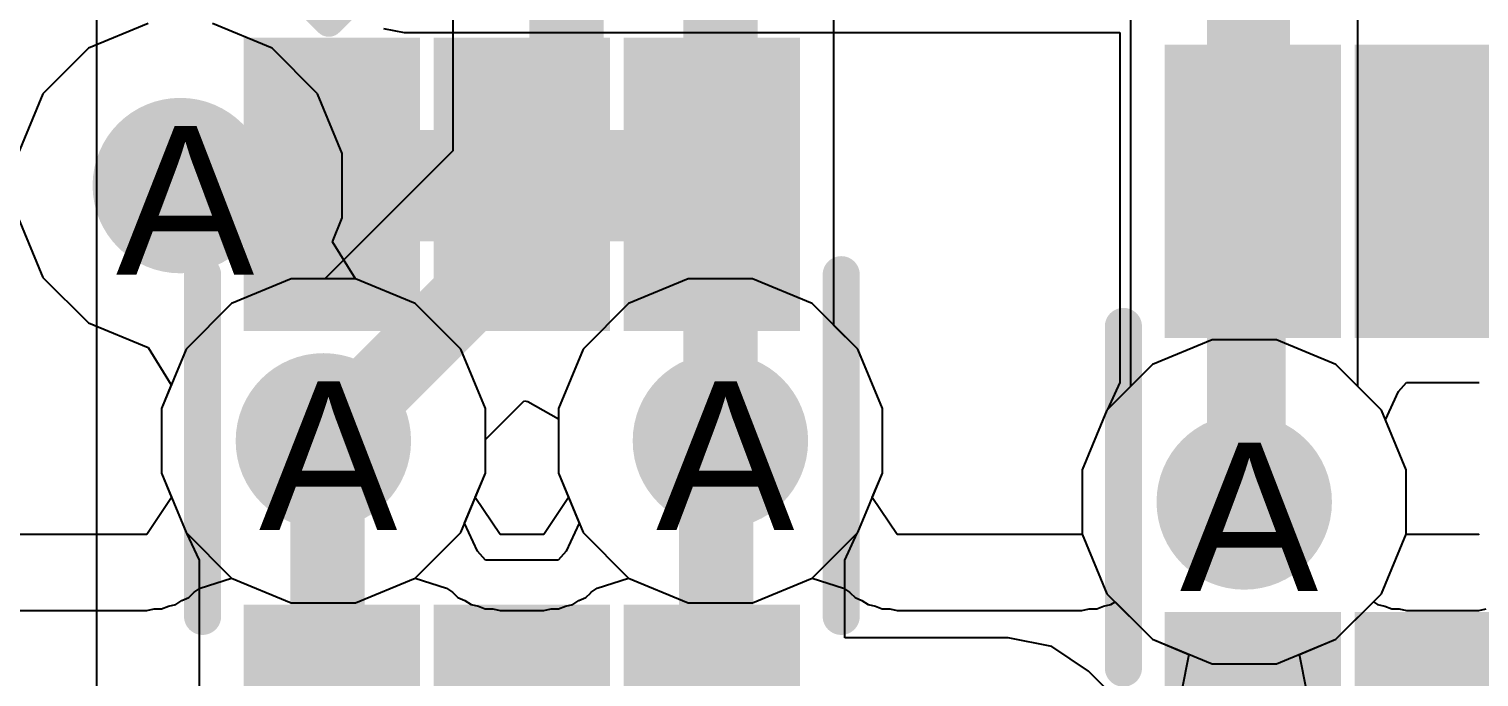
# Model space of a CAD drawing. Header units: inches. Extents: x 0 to 5271, y 0 to 5417.
# Drawn here: x 74.641 to 79.601, y 3.984 to 6.2 of the extents above; entities that cross this region are included whole.
import ezdxf

# ---------------------------------------------------------------- set-up
doc = ezdxf.new("R2010")
doc.units = ezdxf.units.IN
for name, color, linetype in [('Bottom Layer', 5, 'Continuous'), ('Bottom Overlay', 54, 'Continuous'), ('Bottom Paste', 16, 'Continuous'), ('Bottom Solder', 6, 'Continuous'), ('Drill Drawing', 1, 'Continuous'), ('L2_GND1', 16, 'Continuous'), ('L3_SIG1', 76, 'Continuous'), ('L4_PWR', 90, 'Continuous'), ('L5_GND2', 156, 'Continuous'), ('L6_SIG2', 130, 'Continuous'), ('L7_GND3', 216, 'Continuous'), ('Top Layer', 1, 'Continuous'), ('Via Holes', 16, 'Continuous')]:
    doc.layers.add(name, color=color, linetype=linetype)
doc.styles.add('Arial', font='', dxfattribs={"height": 0.2})
doc.styles.get('Arial').set_extended_font_data('Arial')

# ---------------------------------------------------------------- blocks, each defined once
blk = doc.blocks.new('SOT_363_B_170')
at = {"layer": 'Bottom Layer'}
for points in [[(-1.36998075, 0.4499813199999999), (-1.36998075, 0.84998052), (-0.56997981, 0.84998052), (-0.56997981, 0.4499813200000001)], [(0.57002045, 0.4499813199999999), (0.57002045, 0.84998052), (1.37002139, 0.84998052), (1.37002139, 0.4499813200000001)], [(-1.36998075, -0.2000046800000001), (-1.36998075, 0.1999945199999999), (-0.56997981, 0.1999945200000001), (-0.56997981, -0.2000046799999999)], [(0.57002045, -0.2000046800000001), (0.57002045, 0.1999945199999999), (1.37002139, 0.1999945200000001), (1.37002139, -0.2000046799999999)], [(-1.36998075, -0.85004148), (-1.36998075, -0.4500422800000001), (-0.56997981, -0.4500422799999999), (-0.56997981, -0.85004148)], [(0.57002045, -0.85004148), (0.57002045, -0.4500422800000001), (1.37002139, -0.4500422799999999), (1.37002139, -0.85004148)]]:
    blk.add_hatch(color=5, dxfattribs=at).paths.add_polyline_path(points)
at = {"layer": 'Bottom Paste'}
for points in [[(-1.36998075, 0.4499813199999999), (-1.36998075, 0.84998052), (-0.56997981, 0.84998052), (-0.56997981, 0.4499813200000001)], [(0.57002045, 0.4499813199999999), (0.57002045, 0.84998052), (1.37002139, 0.84998052), (1.37002139, 0.4499813200000001)], [(-1.36998075, -0.2000046800000001), (-1.36998075, 0.1999945199999999), (-0.56997981, 0.1999945200000001), (-0.56997981, -0.2000046799999999)], [(0.57002045, -0.2000046800000001), (0.57002045, 0.1999945199999999), (1.37002139, 0.1999945200000001), (1.37002139, -0.2000046799999999)], [(-1.36998075, -0.85004148), (-1.36998075, -0.4500422800000001), (-0.56997981, -0.4500422799999999), (-0.56997981, -0.85004148)], [(0.57002045, -0.85004148), (0.57002045, -0.4500422800000001), (1.37002139, -0.4500422799999999), (1.37002139, -0.85004148)]]:
    blk.add_hatch(color=16, dxfattribs=at).paths.add_polyline_path(points)
at = {"layer": 'Bottom Solder'}
for points in [[(-1.47158075, 0.3483813199999999), (-1.47158075, 0.9515805199999999), (-0.46837981, 0.9515805199999999), (-0.4683798099999998, 0.34838132)], [(0.46842045, 0.3483813199999999), (0.4684204499999999, 0.9515805199999999), (1.47162139, 0.9515805199999999), (1.47162139, 0.34838132)], [(-1.47158075, -0.3016046800000001), (-1.47158075, 0.3015945199999999), (-0.46837981, 0.30159452), (-0.4683798099999998, -0.30160468)], [(0.46842045, -0.3016046800000001), (0.4684204499999999, 0.3015945199999999), (1.47162139, 0.30159452), (1.47162139, -0.30160468)], [(-1.47158075, -0.9516414799999999), (-1.47158075, -0.34844228), (-0.46837981, -0.3484422799999999), (-0.4683798099999998, -0.9516414799999999)], [(0.46842045, -0.9516414799999999), (0.4684204499999999, -0.34844228), (1.47162139, -0.3484422799999999), (1.47162139, -0.9516414799999999)]]:
    blk.add_hatch(color=6, dxfattribs=at).paths.add_polyline_path(points)
at = {"layer": 'Bottom Overlay'}
for points in [[(0.50799492, 1.09219492, 0.127, 0.127, 0), (-0.66040508, 1.09219492, 0.127, 0.127, 0)], [(-1.65100508, -0.7874050799999999, 0.0999998, 0.0999998, 0), (-1.65100508, -0.53340508, 0.0999998, 0.0999998, 0)], [(-1.52400508, -0.66040508, 0.0999998, 0.0999998, 0), (-1.65100508, -0.53340508, 0.0999998, 0.0999998, 0)], [(-1.65100508, -0.7874050799999999, 0.0999998, 0.0999998, 0), (-1.52400508, -0.66040508, 0.0999998, 0.0999998, 0)], [(0.50799492, -1.09220508, 0.127, 0.127, 0), (-0.66040508, -1.09220508, 0.127, 0.127, 0)]]:
    blk.add_lwpolyline(points, format="xyseb", dxfattribs=at)
for points in [[(-0.6921550799999999, 1.09219492, 0.0635, 0.0635, 1), (-0.6286550799999999, 1.09219492, 0.0635, 0.0635, 1)], [(0.47624492, 1.09219492, 0.0635, 0.0635, 1), (0.53974492, 1.09219492, 0.0635, 0.0635, 1)], [(-1.67600376, -0.53340508, 0.0499999, 0.0499999, 1), (-1.6260064, -0.53340508, 0.0499999, 0.0499999, 1)], [(-1.67600376, -0.53340508, 0.0499999, 0.0499999, 1), (-1.6260064, -0.53340508, 0.0499999, 0.0499999, 1)], [(-1.54900376, -0.66040508, 0.0499999, 0.0499999, 1), (-1.4990064, -0.66040508, 0.0499999, 0.0499999, 1)], [(-1.54900376, -0.66040508, 0.0499999, 0.0499999, 1), (-1.4990064, -0.66040508, 0.0499999, 0.0499999, 1)], [(-1.67600376, -0.7874050799999999, 0.0499999, 0.0499999, 1), (-1.6260064, -0.7874050799999999, 0.0499999, 0.0499999, 1)], [(-1.67600376, -0.7874050799999999, 0.0499999, 0.0499999, 1), (-1.6260064, -0.7874050799999999, 0.0499999, 0.0499999, 1)], [(-0.6921550799999999, -1.09220508, 0.0635, 0.0635, 1), (-0.6286550799999999, -1.09220508, 0.0635, 0.0635, 1)], [(0.47624492, -1.09220508, 0.0635, 0.0635, 1), (0.53974492, -1.09220508, 0.0635, 0.0635, 1)]]:
    blk.add_lwpolyline(points, format="xyseb", close=True, dxfattribs=at)
blk = doc.blocks.new('SOT_363_B_375')
at = {"layer": 'Bottom Layer'}
for points in [[(-1.37004425, 0.44999148), (-1.37004425, 0.8499906799999999), (-0.57004331, 0.8499906799999999), (-0.57004331, 0.44999148)], [(0.56995695, 0.44999148), (0.56995695, 0.8499906799999999), (1.36995789, 0.8499906799999999), (1.36995789, 0.44999148)], [(-1.37004425, -0.19999452), (-1.37004425, 0.20000468), (-0.57004331, 0.2000046799999999), (-0.57004331, -0.19999452)], [(0.56995695, -0.19999452), (0.56995695, 0.20000468), (1.36995789, 0.2000046799999999), (1.36995789, -0.19999452)], [(-1.37004425, -0.84998052), (-1.37004425, -0.44998132), (-0.57004331, -0.44998132), (-0.57004331, -0.84998052)], [(0.56995695, -0.84998052), (0.56995695, -0.44998132), (1.36995789, -0.44998132), (1.36995789, -0.84998052)]]:
    blk.add_hatch(color=5, dxfattribs=at).paths.add_polyline_path(points)
at = {"layer": 'Bottom Paste'}
for points in [[(-1.37004425, 0.44999148), (-1.37004425, 0.8499906799999999), (-0.57004331, 0.8499906799999999), (-0.57004331, 0.44999148)], [(0.56995695, 0.44999148), (0.56995695, 0.8499906799999999), (1.36995789, 0.8499906799999999), (1.36995789, 0.44999148)], [(-1.37004425, -0.19999452), (-1.37004425, 0.20000468), (-0.57004331, 0.2000046799999999), (-0.57004331, -0.19999452)], [(0.56995695, -0.19999452), (0.56995695, 0.20000468), (1.36995789, 0.2000046799999999), (1.36995789, -0.19999452)], [(-1.37004425, -0.84998052), (-1.37004425, -0.44998132), (-0.57004331, -0.44998132), (-0.57004331, -0.84998052)], [(0.56995695, -0.84998052), (0.56995695, -0.44998132), (1.36995789, -0.44998132), (1.36995789, -0.84998052)]]:
    blk.add_hatch(color=16, dxfattribs=at).paths.add_polyline_path(points)
at = {"layer": 'Bottom Solder'}
for points in [[(-1.47164425, 0.34839148), (-1.47164425, 0.95159068), (-0.46844331, 0.95159068), (-0.46844331, 0.34839148)], [(0.46835695, 0.34839148), (0.46835695, 0.95159068), (1.47155789, 0.95159068), (1.47155789, 0.34839148)], [(-1.47164425, -0.3015945199999999), (-1.47164425, 0.30160468), (-0.46844331, 0.30160468), (-0.46844331, -0.30159452)], [(0.46835695, -0.3015945199999999), (0.46835695, 0.30160468), (1.47155789, 0.30160468), (1.47155789, -0.30159452)], [(-1.47164425, -0.9515805199999999), (-1.47164425, -0.34838132), (-0.46844331, -0.34838132), (-0.46844331, -0.9515805199999999)], [(0.46835695, -0.9515805199999999), (0.46835695, -0.34838132), (1.47155789, -0.34838132), (1.47155789, -0.9515805199999999)]]:
    blk.add_hatch(color=6, dxfattribs=at).paths.add_polyline_path(points)
at = {"layer": 'Bottom Overlay'}
for points in [[(-0.66041778, 1.09220508, 0.127, 0.127, 0), (0.50798222, 1.09220508, 0.127, 0.127, 0)], [(-1.65101778, -0.53339492, 0.0999998, 0.0999998, 0), (-1.65101778, -0.78739492, 0.0999998, 0.0999998, 0)], [(-1.65101778, -0.53339492, 0.0999998, 0.0999998, 0), (-1.52401778, -0.66039492, 0.0999998, 0.0999998, 0)], [(-1.52401778, -0.66039492, 0.0999998, 0.0999998, 0), (-1.65101778, -0.78739492, 0.0999998, 0.0999998, 0)], [(-0.66041778, -1.09219492, 0.127, 0.127, 0), (0.50798222, -1.09219492, 0.127, 0.127, 0)]]:
    blk.add_lwpolyline(points, format="xyseb", dxfattribs=at)
for points in [[(-0.6921677799999999, 1.09220508, 0.0635, 0.0635, 1), (-0.62866778, 1.09220508, 0.0635, 0.0635, 1)], [(0.47623222, 1.09220508, 0.0635, 0.0635, 1), (0.53973222, 1.09220508, 0.0635, 0.0635, 1)], [(-1.67601646, -0.53339492, 0.0499999, 0.0499999, 1), (-1.6260191, -0.53339492, 0.0499999, 0.0499999, 1)], [(-1.67601646, -0.53339492, 0.0499999, 0.0499999, 1), (-1.6260191, -0.53339492, 0.0499999, 0.0499999, 1)], [(-1.54901646, -0.66039492, 0.0499999, 0.0499999, 1), (-1.4990191, -0.66039492, 0.0499999, 0.0499999, 1)], [(-1.54901646, -0.66039492, 0.0499999, 0.0499999, 1), (-1.4990191, -0.66039492, 0.0499999, 0.0499999, 1)], [(-1.67601646, -0.78739492, 0.0499999, 0.0499999, 1), (-1.6260191, -0.78739492, 0.0499999, 0.0499999, 1)], [(-1.67601646, -0.78739492, 0.0499999, 0.0499999, 1), (-1.6260191, -0.78739492, 0.0499999, 0.0499999, 1)], [(-0.6921677799999999, -1.09219492, 0.0635, 0.0635, 1), (-0.62866778, -1.09219492, 0.0635, 0.0635, 1)], [(0.47623222, -1.09219492, 0.0635, 0.0635, 1), (0.53973222, -1.09219492, 0.0635, 0.0635, 1)]]:
    blk.add_lwpolyline(points, format="xyseb", close=True, dxfattribs=at)

msp = doc.modelspace()

# ---------------------------------------------------------------- hatches: boundary and pattern name
at = {"layer": 'Bottom Layer'}
h = msp.add_hatch(color=5, dxfattribs=at)
edge = h.paths.add_edge_path()
edge.add_arc((75.15859492, 5.66420508), 0.2999994, 0, 360)
h = msp.add_hatch(color=5, dxfattribs=at)
edge = h.paths.add_edge_path()
edge.add_arc((75.64800211999999, 4.79115628), 0.2999994, 0, 360)
h = msp.add_hatch(color=5, dxfattribs=at)
edge = h.paths.add_edge_path()
edge.add_arc((77.00598772000001, 4.79115628), 0.2999994, 0, 360)
h = msp.add_hatch(color=5, dxfattribs=at)
edge = h.paths.add_edge_path()
edge.add_arc((78.79765292, 4.58221588), 0.2999994, 0, 360)
msp.add_hatch(color=5, dxfattribs=at).paths.add_polyline_path([(79.27659532, 3.07340508), (79.67659452, 3.07340508), (79.67659452, 4.104391079999999), (79.27659532, 4.104391079999999)])
at = {"layer": 'L2_GND1'}
h = msp.add_hatch(color=16, dxfattribs=at)
edge = h.paths.add_edge_path()
edge.add_arc((75.15859492, 5.66420508), 0.2999994, 0, 360)
h = msp.add_hatch(color=16, dxfattribs=at)
edge = h.paths.add_edge_path()
edge.add_arc((75.64800211999999, 4.79115628), 0.2999994, 0, 360)
h = msp.add_hatch(color=16, dxfattribs=at)
edge = h.paths.add_edge_path()
edge.add_arc((77.00598772000001, 4.79115628), 0.2999994, 0, 360)
h = msp.add_hatch(color=16, dxfattribs=at)
edge = h.paths.add_edge_path()
edge.add_arc((78.79765292, 4.58221588), 0.2999994, 0, 360)
at = {"layer": 'L3_SIG1'}
h = msp.add_hatch(color=76, dxfattribs=at)
edge = h.paths.add_edge_path()
edge.add_arc((75.15859492, 5.66420508), 0.2999994, 0, 360)
h = msp.add_hatch(color=76, dxfattribs=at)
edge = h.paths.add_edge_path()
edge.add_arc((75.64800211999999, 4.79115628), 0.2999994, 0, 360)
h = msp.add_hatch(color=76, dxfattribs=at)
edge = h.paths.add_edge_path()
edge.add_arc((77.00598772000001, 4.79115628), 0.2999994, 0, 360)
h = msp.add_hatch(color=76, dxfattribs=at)
edge = h.paths.add_edge_path()
edge.add_arc((78.79765292, 4.58221588), 0.2999994, 0, 360)
at = {"layer": 'L4_PWR'}
h = msp.add_hatch(color=90, dxfattribs=at)
edge = h.paths.add_edge_path()
edge.add_arc((75.15859492, 5.66420508), 0.2999994, 0, 360)
h = msp.add_hatch(color=90, dxfattribs=at)
edge = h.paths.add_edge_path()
edge.add_arc((75.64800211999999, 4.79115628), 0.2999994, 0, 360)
h = msp.add_hatch(color=90, dxfattribs=at)
edge = h.paths.add_edge_path()
edge.add_arc((77.00598772000001, 4.79115628), 0.2999994, 0, 360)
h = msp.add_hatch(color=90, dxfattribs=at)
edge = h.paths.add_edge_path()
edge.add_arc((78.79765292, 4.58221588), 0.2999994, 0, 360)
at = {"layer": 'L5_GND2'}
h = msp.add_hatch(color=156, dxfattribs=at)
edge = h.paths.add_edge_path()
edge.add_arc((75.15859492, 5.66420508), 0.2999994, 0, 360)
h = msp.add_hatch(color=156, dxfattribs=at)
edge = h.paths.add_edge_path()
edge.add_arc((75.64800211999999, 4.79115628), 0.2999994, 0, 360)
h = msp.add_hatch(color=156, dxfattribs=at)
edge = h.paths.add_edge_path()
edge.add_arc((77.00598772000001, 4.79115628), 0.2999994, 0, 360)
h = msp.add_hatch(color=156, dxfattribs=at)
edge = h.paths.add_edge_path()
edge.add_arc((78.79765292, 4.58221588), 0.2999994, 0, 360)
at = {"layer": 'L6_SIG2'}
h = msp.add_hatch(color=130, dxfattribs=at)
edge = h.paths.add_edge_path()
edge.add_arc((75.15859492, 5.66420508), 0.2999994, 0, 360)
h = msp.add_hatch(color=130, dxfattribs=at)
edge = h.paths.add_edge_path()
edge.add_arc((75.64800211999999, 4.79115628), 0.2999994, 0, 360)
h = msp.add_hatch(color=130, dxfattribs=at)
edge = h.paths.add_edge_path()
edge.add_arc((77.00598772000001, 4.79115628), 0.2999994, 0, 360)
h = msp.add_hatch(color=130, dxfattribs=at)
edge = h.paths.add_edge_path()
edge.add_arc((78.79765292, 4.58221588), 0.2999994, 0, 360)
at = {"layer": 'L7_GND3'}
h = msp.add_hatch(color=216, dxfattribs=at)
edge = h.paths.add_edge_path()
edge.add_arc((75.15859492, 5.66420508), 0.2999994, 0, 360)
h = msp.add_hatch(color=216, dxfattribs=at)
edge = h.paths.add_edge_path()
edge.add_arc((75.64800211999999, 4.79115628), 0.2999994, 0, 360)
h = msp.add_hatch(color=216, dxfattribs=at)
edge = h.paths.add_edge_path()
edge.add_arc((77.00598772000001, 4.79115628), 0.2999994, 0, 360)
h = msp.add_hatch(color=216, dxfattribs=at)
edge = h.paths.add_edge_path()
edge.add_arc((78.79765292, 4.58221588), 0.2999994, 0, 360)
at = {"layer": 'Top Layer'}
h = msp.add_hatch(color=1, dxfattribs=at)
edge = h.paths.add_edge_path()
edge.add_arc((75.15859492, 5.66420508), 0.2999994, 0, 360)
h = msp.add_hatch(color=1, dxfattribs=at)
edge = h.paths.add_edge_path()
edge.add_arc((75.64800211999999, 4.79115628), 0.2999994, 0, 360)
h = msp.add_hatch(color=1, dxfattribs=at)
edge = h.paths.add_edge_path()
edge.add_arc((77.00598772000001, 4.79115628), 0.2999994, 0, 360)
h = msp.add_hatch(color=1, dxfattribs=at)
edge = h.paths.add_edge_path()
edge.add_arc((78.79765292, 4.58221588), 0.2999994, 0, 360)
at = {"layer": 'Via Holes'}
h = msp.add_hatch(color=7, dxfattribs=at)
edge = h.paths.add_edge_path()
edge.add_arc((75.15859492, 5.66420508), 0.1499997, 0, 360)
h = msp.add_hatch(color=7, dxfattribs=at)
edge = h.paths.add_edge_path()
edge.add_arc((75.64800211999999, 4.79115628), 0.1499997, 0, 360)
h = msp.add_hatch(color=7, dxfattribs=at)
edge = h.paths.add_edge_path()
edge.add_arc((77.00598772000001, 4.79115628), 0.1499997, 0, 360)
h = msp.add_hatch(color=7, dxfattribs=at)
edge = h.paths.add_edge_path()
edge.add_arc((78.79765292, 4.58221588), 0.1499997, 0, 360)

# ---------------------------------------------------------------- linework, layer by layer
at = {"layer": 'Bottom Layer'}
for p, q in [((74.87273824, 1.41377162), (74.87273824, 10.77931296)), ((75.85321888, 6.2017402), (75.92477321999999, 6.18749842)), ((75.92477321999999, 6.18749842), (75.92479354, 6.187500959999999)), ((75.92479354, 6.187500959999999), (75.92481131999999, 6.18749842)), ((75.92481131999999, 6.18749842), (78.37260932, 6.18749842)), ((78.37260932, 6.18749842), (78.37260932, 4.99039642)), ((75.53780422, 5.34515568), (75.33418766, 5.260814979999999)), ((75.75820002, 5.34515568), (75.53780422, 5.34515568)), ((75.96181657999999, 5.260814979999999), (75.75820002, 5.34515568)), ((76.89578981999999, 5.34515568), (76.69217326, 5.260814979999999)), ((77.11618562, 5.34515568), (76.89578981999999, 5.34515568)), ((77.31980218, 5.260814979999999), (77.11618562, 5.34515568)), ((75.33418766, 5.260814979999999), (75.17834341999999, 5.10497074)), ((76.11766082, 5.10497074), (75.96181657999999, 5.260814979999999)), ((76.69217326, 5.260814979999999), (76.53632902, 5.10497074)), ((77.47564642, 5.10497074), (77.31980218, 5.260814979999999)), ((75.17834341999999, 5.10497074), (75.09400272, 4.901354179999999)), ((76.20200152, 4.901354179999999), (76.11766082, 5.10497074)), ((76.53632902, 5.10497074), (76.45198832, 4.901354179999999)), ((77.55998711999999, 4.901354179999999), (77.47564642, 5.10497074)), ((78.37260932, 4.99039642), (78.32961728, 4.89816648)), ((79.2808295, 4.86339134), (79.32487818, 4.9597564)), ((79.32487818, 4.9597564), (79.35255401999999, 4.99039388)), ((79.35255401999999, 4.99039388), (79.60068662, 4.99039388)), ((75.09400272, 4.901354179999999), (75.09400272, 4.68095838)), ((76.20200152, 4.68095838), (76.20200152, 4.901354179999999)), ((76.45198832, 4.901354179999999), (76.45198832, 4.68095838)), ((77.55998711999999, 4.68095838), (77.55998711999999, 4.901354179999999)), ((78.32799422, 4.896030339999999), (78.24365352, 4.69241378)), ((78.32800691999999, 4.896043039999999), (78.32799422, 4.896030339999999)), ((78.32961728, 4.89816648), (78.32800691999999, 4.896043039999999)), ((79.35165232, 4.69241378), (79.2808295, 4.86339134)), ((75.09400272, 4.68095838), (75.17834341999999, 4.477341819999999)), ((76.13117869999999, 4.50998082), (76.20200152, 4.68095838)), ((76.45198832, 4.68095838), (76.52281113999999, 4.50998082)), ((77.47564642, 4.477341819999999), (77.55998711999999, 4.68095838)), ((78.24365352, 4.69241378), (78.24365352, 4.47201798)), ((79.35165232, 4.47201798), (79.35165232, 4.69241378)), ((75.17834341999999, 4.477341819999999), (75.17835611999999, 4.47732912)), ((75.17835611999999, 4.47732912), (75.17996647999999, 4.475205679999999)), ((75.17996647999999, 4.475205679999999), (75.22295852, 4.382975739999999)), ((76.17522738, 4.41361576), (76.13117869999999, 4.50998082)), ((76.52281113999999, 4.50998082), (76.47876246, 4.41361576)), ((77.43098051999999, 4.382975739999999), (77.47400812, 4.475185359999999)), ((77.47400812, 4.475185359999999), (77.47563372, 4.47732912)), ((77.47563372, 4.47732912), (77.47564642, 4.477341819999999)), ((78.24365352, 4.47201798), (78.32799422, 4.26840142)), ((79.26731162, 4.26840142), (79.35165232, 4.47201798)), ((75.22295852, 4.382975739999999), (75.22295852, 3.07497988)), ((76.20290322, 4.38297828), (76.17522738, 4.41361576)), ((76.45108662, 4.38297828), (76.20290322, 4.38297828)), ((76.47876246, 4.41361576), (76.45108662, 4.38297828)), ((77.43098051999999, 4.11744414), (77.43098051999999, 4.382975739999999)), ((78.32799422, 4.26840142), (78.48383846, 4.11255718)), ((79.11146738, 4.11255718), (79.26731162, 4.26840142)), ((77.99069492, 4.11744414), (77.43098051999999, 4.11744414)), ((78.1393535, 4.08787346), (77.99069492, 4.11744414)), ((78.26538067999999, 4.00366484), (78.1393535, 4.08787346)), ((78.48383846, 4.11255718), (78.68745501999999, 4.028216479999999)), ((78.90785082, 4.028216479999999), (79.11146738, 4.11255718)), ((78.68745501999999, 4.028216479999999), (78.90785082, 4.028216479999999)), ((78.48128068, 3.787764839999999), (78.26538067999999, 4.00366484))]:
    msp.add_line(p, q, dxfattribs=at)
for points in [[(78.82660892, 5.64439308, 0.254, 0.254, 0), (78.82660892, 6.33176788, 0.254, 0.254, 0)], [(75.13319492, 5.66420508, 0.3809999999999999, 0.3809999999999999, 0), (75.13558252, 5.666592679999999, 0.3809999999999999, 0.3809999999999999, 0)], [(75.13558252, 5.666592679999999, 0.3809999999999999, 0.3809999999999999, 0), (75.67451971999999, 5.666592679999999, 0.3809999999999999, 0.3809999999999999, 0)], [(75.67451971999999, 5.666592679999999, 0.3809999999999999, 0.3809999999999999, 0), (75.67695812, 5.66415428, 0.3809999999999999, 0.3809999999999999, 0)], [(75.67695812, 5.66415428, 0.3809999999999999, 0.3809999999999999, 0), (76.97215492, 5.66415428, 0.3809999999999999, 0.3809999999999999, 0)], [(76.97215492, 5.66415428, 0.254, 0.254, 0), (76.97698092, 5.66898028, 0.254, 0.254, 0)], [(78.81208012, 4.59669388, 0.254, 0.254, 0), (78.81208012, 5.629965879999999, 0.254, 0.254, 0)], [(75.66253092, 3.743457079999999, 0.254, 0.254, 0), (75.66253092, 4.77667828, 0.254, 0.254, 0)], [(76.99150972, 3.743457079999999, 0.254, 0.254, 0), (76.99150972, 4.77672908, 0.254, 0.254, 0)]]:
    msp.add_lwpolyline(points, format="xyseb", dxfattribs=at)
for points in [[(75.03794491999999, 5.66420508, 0.1905, 0.1905, 1), (75.22844492, 5.66420508, 0.1905, 0.1905, 1)], [(75.04033252, 5.666592679999999, 0.1905, 0.1905, 1), (75.23083251999999, 5.666592679999999, 0.1905, 0.1905, 1)], [(75.04033252, 5.666592679999999, 0.1905, 0.1905, 1), (75.23083251999999, 5.666592679999999, 0.1905, 0.1905, 1)], [(75.57926972, 5.666592679999999, 0.1905, 0.1905, 1), (75.76976972, 5.666592679999999, 0.1905, 0.1905, 1)], [(75.57926972, 5.666592679999999, 0.1905, 0.1905, 1), (75.76976972, 5.666592679999999, 0.1905, 0.1905, 1)], [(75.58170812, 5.66415428, 0.1905, 0.1905, 1), (75.77220811999999, 5.66415428, 0.1905, 0.1905, 1)], [(75.58170812, 5.66415428, 0.1905, 0.1905, 1), (75.77220811999999, 5.66415428, 0.1905, 0.1905, 1)], [(76.87690492, 5.66415428, 0.1905, 0.1905, 1), (77.06740491999999, 5.66415428, 0.1905, 0.1905, 1)], [(76.90865492, 5.66415428, 0.127, 0.127, 1), (77.03565492, 5.66415428, 0.127, 0.127, 1)], [(76.91348092, 5.66898028, 0.127, 0.127, 1), (77.04048092, 5.66898028, 0.127, 0.127, 1)], [(78.74858012, 5.629965879999999, 0.127, 0.127, 1), (78.87558012, 5.629965879999999, 0.127, 0.127, 1)], [(78.76310892, 5.64439308, 0.127, 0.127, 1), (78.89010892, 5.64439308, 0.127, 0.127, 1)], [(75.59903091999999, 4.77667828, 0.127, 0.127, 1), (75.72603092, 4.77667828, 0.127, 0.127, 1)], [(76.92800971999999, 4.77672908, 0.127, 0.127, 1), (77.05500972, 4.77672908, 0.127, 0.127, 1)], [(78.74858012, 4.59669388, 0.127, 0.127, 1), (78.87558012, 4.59669388, 0.127, 0.127, 1)]]:
    msp.add_lwpolyline(points, format="xyseb", close=True, dxfattribs=at)
at = {"layer": 'L2_GND1'}
for p, q in [((75.53780422, 5.34515568), (75.33418766, 5.260814979999999)), ((75.75820002, 5.34515568), (75.53780422, 5.34515568)), ((75.96181657999999, 5.260814979999999), (75.75820002, 5.34515568)), ((76.89578981999999, 5.34515568), (76.69217326, 5.260814979999999)), ((77.11618562, 5.34515568), (76.89578981999999, 5.34515568)), ((77.31980218, 5.260814979999999), (77.11618562, 5.34515568)), ((75.33418766, 5.260814979999999), (75.17834341999999, 5.10497074)), ((76.11766082, 5.10497074), (75.96181657999999, 5.260814979999999)), ((76.69217326, 5.260814979999999), (76.53632902, 5.10497074)), ((77.47564642, 5.10497074), (77.31980218, 5.260814979999999)), ((78.68745501999999, 5.13621528), (78.48383846, 5.05187458)), ((78.90785082, 5.13621528), (78.68745501999999, 5.13621528)), ((79.11146738, 5.05187458), (78.90785082, 5.13621528)), ((75.17834341999999, 5.10497074), (75.09400272, 4.901354179999999)), ((76.20200152, 4.901354179999999), (76.11766082, 5.10497074)), ((76.53632902, 5.10497074), (76.45198832, 4.901354179999999)), ((77.55998711999999, 4.901354179999999), (77.47564642, 5.10497074)), ((78.48383846, 5.05187458), (78.32799422, 4.896030339999999)), ((79.26731162, 4.896030339999999), (79.11146738, 5.05187458)), ((75.09400272, 4.901354179999999), (75.09400272, 4.68095838)), ((76.20200152, 4.68095838), (76.20200152, 4.901354179999999)), ((76.45198832, 4.901354179999999), (76.45198832, 4.68095838)), ((77.55998711999999, 4.68095838), (77.55998711999999, 4.901354179999999)), ((78.32799422, 4.896030339999999), (78.24365352, 4.69241378)), ((79.35165232, 4.69241378), (79.26731162, 4.896030339999999)), ((75.09400272, 4.68095838), (75.17834341999999, 4.477341819999999)), ((76.11766082, 4.477341819999999), (76.20200152, 4.68095838)), ((76.45198832, 4.68095838), (76.53632902, 4.477341819999999)), ((77.47564642, 4.477341819999999), (77.55998711999999, 4.68095838)), ((78.24365352, 4.69241378), (78.24365352, 4.47201798)), ((79.35165232, 4.47201798), (79.35165232, 4.69241378)), ((75.17834341999999, 4.477341819999999), (75.33418766, 4.32149758)), ((75.96181657999999, 4.32149758), (76.11766082, 4.477341819999999)), ((76.53632902, 4.477341819999999), (76.69217326, 4.32149758)), ((77.31980218, 4.32149758), (77.47564642, 4.477341819999999)), ((78.24365352, 4.47201798), (78.32799422, 4.26840142)), ((79.26731162, 4.26840142), (79.35165232, 4.47201798)), ((75.33418766, 4.32149758), (75.53780422, 4.23715688)), ((75.75820002, 4.23715688), (75.96181657999999, 4.32149758)), ((76.69217326, 4.32149758), (76.89578981999999, 4.23715688)), ((77.11618562, 4.23715688), (77.31980218, 4.32149758)), ((78.32799422, 4.26840142), (78.48383846, 4.11255718)), ((79.11146738, 4.11255718), (79.26731162, 4.26840142)), ((75.53780422, 4.23715688), (75.75820002, 4.23715688)), ((76.89578981999999, 4.23715688), (77.11618562, 4.23715688)), ((78.48383846, 4.11255718), (78.68745501999999, 4.028216479999999)), ((78.90785082, 4.028216479999999), (79.11146738, 4.11255718)), ((78.68745501999999, 4.028216479999999), (78.90785082, 4.028216479999999))]:
    msp.add_line(p, q, dxfattribs=at)
at = {"layer": 'L3_SIG1'}
for p, q in [((75.53780422, 5.34515568), (75.33418766, 5.260814979999999)), ((75.75820002, 5.34515568), (75.53780422, 5.34515568)), ((75.96181657999999, 5.260814979999999), (75.75820002, 5.34515568)), ((76.89578981999999, 5.34515568), (76.69217326, 5.260814979999999)), ((77.11618562, 5.34515568), (76.89578981999999, 5.34515568)), ((77.31980218, 5.260814979999999), (77.11618562, 5.34515568)), ((75.33418766, 5.260814979999999), (75.17834341999999, 5.10497074)), ((76.11766082, 5.10497074), (75.96181657999999, 5.260814979999999)), ((76.69217326, 5.260814979999999), (76.53632902, 5.10497074)), ((77.47564642, 5.10497074), (77.31980218, 5.260814979999999)), ((78.68745501999999, 5.13621528), (78.48383846, 5.05187458)), ((78.90785082, 5.13621528), (78.68745501999999, 5.13621528)), ((79.11146738, 5.05187458), (78.90785082, 5.13621528)), ((75.17834341999999, 5.10497074), (75.09400272, 4.901354179999999)), ((76.20200152, 4.901354179999999), (76.11766082, 5.10497074)), ((76.53632902, 5.10497074), (76.45198832, 4.901354179999999)), ((77.55998711999999, 4.901354179999999), (77.47564642, 5.10497074)), ((78.48383846, 5.05187458), (78.32799422, 4.896030339999999)), ((79.26731162, 4.896030339999999), (79.11146738, 5.05187458)), ((75.09400272, 4.901354179999999), (75.09400272, 4.68095838)), ((76.20200152, 4.68095838), (76.20200152, 4.901354179999999)), ((76.45198832, 4.901354179999999), (76.45198832, 4.68095838)), ((77.55998711999999, 4.68095838), (77.55998711999999, 4.901354179999999)), ((78.32799422, 4.896030339999999), (78.24365352, 4.69241378)), ((79.35165232, 4.69241378), (79.26731162, 4.896030339999999)), ((75.09400272, 4.68095838), (75.17834341999999, 4.477341819999999)), ((76.11766082, 4.477341819999999), (76.20200152, 4.68095838)), ((76.45198832, 4.68095838), (76.53632902, 4.477341819999999)), ((77.47564642, 4.477341819999999), (77.55998711999999, 4.68095838)), ((78.24365352, 4.69241378), (78.24365352, 4.47201798)), ((79.35165232, 4.47201798), (79.35165232, 4.69241378)), ((75.17834341999999, 4.477341819999999), (75.33418766, 4.32149758)), ((75.96181657999999, 4.32149758), (76.11766082, 4.477341819999999)), ((76.53632902, 4.477341819999999), (76.69217326, 4.32149758)), ((77.31980218, 4.32149758), (77.47564642, 4.477341819999999)), ((78.24365352, 4.47201798), (78.32799422, 4.26840142)), ((79.26731162, 4.26840142), (79.35165232, 4.47201798)), ((75.33418766, 4.32149758), (75.53780422, 4.23715688)), ((75.75820002, 4.23715688), (75.96181657999999, 4.32149758)), ((76.69217326, 4.32149758), (76.89578981999999, 4.23715688)), ((77.11618562, 4.23715688), (77.31980218, 4.32149758)), ((78.32799422, 4.26840142), (78.48383846, 4.11255718)), ((79.11146738, 4.11255718), (79.26731162, 4.26840142)), ((75.53780422, 4.23715688), (75.75820002, 4.23715688)), ((76.89578981999999, 4.23715688), (77.11618562, 4.23715688)), ((78.48383846, 4.11255718), (78.68745501999999, 4.028216479999999)), ((78.90785082, 4.028216479999999), (79.11146738, 4.11255718)), ((78.68745501999999, 4.028216479999999), (78.90785082, 4.028216479999999))]:
    msp.add_line(p, q, dxfattribs=at)
at = {"layer": 'L4_PWR'}
for p, q in [((75.04839702, 6.21820448), (74.84478046, 6.13386378)), ((75.47240938, 6.13386378), (75.26879282, 6.21820448)), ((74.84478046, 6.13386378), (74.68893622, 5.97801954)), ((75.62825362, 5.97801954), (75.47240938, 6.13386378)), ((74.68893622, 5.97801954), (74.60459551999999, 5.77440298)), ((75.71259432, 5.77440298), (75.62825362, 5.97801954)), ((75.71259432, 5.554007179999999), (75.71259432, 5.77440298)), ((74.60459551999999, 5.554007179999999), (74.68893622, 5.35039062)), ((75.6786904, 5.47215822), (75.71259432, 5.554007179999999)), ((75.75820255999999, 5.34515568), (75.6786904, 5.47215822)), ((74.68893622, 5.35039062), (74.84478046, 5.194546379999999)), ((75.96181657999999, 5.260814979999999), (75.75820255999999, 5.34515568)), ((76.89578981999999, 5.34515568), (76.69217326, 5.260814979999999)), ((77.11618562, 5.34515568), (76.89578981999999, 5.34515568)), ((77.31980218, 5.260814979999999), (77.11618562, 5.34515568)), ((76.11766082, 5.10497074), (75.96181657999999, 5.260814979999999)), ((76.69217326, 5.260814979999999), (76.53632902, 5.10497074)), ((77.47564642, 5.10497074), (77.31980218, 5.260814979999999)), ((74.84478046, 5.194546379999999), (75.04839448, 5.11020568)), ((75.04839448, 5.11020568), (75.12790664, 4.98320314)), ((78.68745501999999, 5.13621528), (78.48383846, 5.05187458)), ((78.90785082, 5.13621528), (78.68745501999999, 5.13621528)), ((79.11146738, 5.05187458), (78.90785082, 5.13621528)), ((76.20200152, 4.901354179999999), (76.11766082, 5.10497074)), ((76.53632902, 5.10497074), (76.45198832, 4.901354179999999)), ((77.55998711999999, 4.901354179999999), (77.47564642, 5.10497074)), ((78.48383846, 5.05187458), (78.32799422, 4.896030339999999)), ((79.26731162, 4.896030339999999), (79.11146738, 5.05187458)), ((75.12790664, 4.98320314), (75.09400272, 4.901354179999999)), ((75.09400272, 4.901354179999999), (75.09400272, 4.68095838)), ((76.20200152, 4.68095838), (76.20200152, 4.901354179999999)), ((76.45198832, 4.901354179999999), (76.45198832, 4.68095838)), ((77.55998711999999, 4.68095838), (77.55998711999999, 4.901354179999999)), ((78.32799422, 4.896030339999999), (78.24365352, 4.69241378)), ((79.35165232, 4.69241378), (79.26731162, 4.896030339999999)), ((75.09400272, 4.68095838), (75.12861276, 4.59740254)), ((76.16739147999999, 4.59740254), (76.20200152, 4.68095838)), ((76.45198832, 4.68095838), (76.48659835999999, 4.59740254)), ((77.52537708, 4.59740254), (77.55998711999999, 4.68095838)), ((78.24365352, 4.69241378), (78.24365352, 4.472020519999999)), ((79.35165232, 4.472020519999999), (79.35165232, 4.69241378)), ((75.12861276, 4.59740254), (75.0437539, 4.4704)), ((76.25225034, 4.4704), (76.16739147999999, 4.59740254)), ((76.48659835999999, 4.59740254), (76.40173949999999, 4.4704)), ((77.61023594, 4.4704), (77.52537708, 4.59740254)), ((75.0437539, 4.4704), (8.947731659999999, 4.4704)), ((76.40173949999999, 4.4704), (76.25225034, 4.4704)), ((78.24257148, 4.4704), (77.61023594, 4.4704)), ((78.24365352, 4.472020519999999), (78.24257148, 4.4704)), ((79.35273436, 4.4704), (79.35165232, 4.472020519999999)), ((79.60050627999999, 4.4704), (79.35273436, 4.4704)), ((79.60158831999999, 4.472020519999999), (79.60050627999999, 4.4704)), ((75.2268752, 4.28727362), (75.3341902, 4.32149758)), ((75.3341902, 4.32149758), (75.53780422, 4.23715688)), ((75.75820002, 4.23715688), (75.96181404, 4.32149758)), ((75.96181404, 4.32149758), (76.06912903999999, 4.28727616)), ((76.5848608, 4.28727362), (76.6921758, 4.32149758)), ((76.6921758, 4.32149758), (76.89578981999999, 4.23715688)), ((77.11618562, 4.23715688), (77.31979964, 4.32149758)), ((77.31979964, 4.32149758), (77.42711464, 4.28727616)), ((75.18763474, 4.2550715), (75.20432, 4.27175676)), ((75.20432, 4.27175676), (75.20602179999999, 4.273341719999999)), ((75.20602179999999, 4.273341719999999), (75.2268752, 4.28727362)), ((76.06912903999999, 4.28727616), (76.08997989999999, 4.273341719999999)), ((76.08997989999999, 4.273341719999999), (76.09168424, 4.27175676)), ((76.09168424, 4.27175676), (76.1083695, 4.2550715)), ((76.54562034, 4.2550715), (76.56230559999999, 4.27175676)), ((76.56230559999999, 4.27175676), (76.5640074, 4.273341719999999)), ((76.5640074, 4.273341719999999), (76.5848608, 4.28727362)), ((77.42711464, 4.28727616), (77.4479655, 4.273341719999999)), ((77.4479655, 4.273341719999999), (77.44966984, 4.27175676)), ((77.44966984, 4.27175676), (77.4663551, 4.2550715)), ((75.0437539, 4.21142414), (75.06877036, 4.2164)), ((75.06877036, 4.2164), (75.09427958, 4.2164)), ((75.09427958, 4.2164), (75.11784315999999, 4.22616122)), ((75.11784315999999, 4.22616122), (75.14285962, 4.23113708)), ((75.14285962, 4.23113708), (75.16407369999999, 4.245310279999999)), ((75.16407369999999, 4.245310279999999), (75.18763474, 4.2550715)), ((75.53780422, 4.23715688), (75.75820002, 4.23715688)), ((76.1083695, 4.2550715), (76.13193054, 4.245310279999999)), ((76.13193054, 4.245310279999999), (76.15314461999999, 4.23113708)), ((76.15314461999999, 4.23113708), (76.17816108, 4.22616122)), ((76.17816108, 4.22616122), (76.20172466, 4.2164)), ((76.20172466, 4.2164), (76.22723387999999, 4.2164)), ((76.22723387999999, 4.2164), (76.25225034, 4.21142414)), ((76.40173949999999, 4.21142414), (76.42675596, 4.2164)), ((76.42675596, 4.2164), (76.45226518, 4.2164)), ((76.45226518, 4.2164), (76.47582876, 4.22616122)), ((76.47582876, 4.22616122), (76.50084521999999, 4.23113708)), ((76.50084521999999, 4.23113708), (76.5220593, 4.245310279999999)), ((76.5220593, 4.245310279999999), (76.54562034, 4.2550715)), ((76.89578981999999, 4.23715688), (77.11618562, 4.23715688)), ((77.4663551, 4.2550715), (77.48991613999999, 4.245310279999999)), ((77.48991613999999, 4.245310279999999), (77.51113022, 4.23113708)), ((77.51113022, 4.23113708), (77.53614668, 4.22616122)), ((77.53614668, 4.22616122), (77.55971025999999, 4.2164)), ((77.55971025999999, 4.2164), (77.58521947999999, 4.2164)), ((77.58521947999999, 4.2164), (77.61023594, 4.21142414)), ((78.24257148, 4.21142414), (78.26763366, 4.21641016)), ((78.26763366, 4.21641016), (78.29317843999999, 4.21641778)), ((78.29317843999999, 4.21641778), (78.31669629999999, 4.22616884)), ((78.31669629999999, 4.22616884), (78.34167719999999, 4.23113708)), ((78.34167719999999, 4.23113708), (78.3558123, 4.24058334)), ((78.3558123, 4.24058334), (78.48383846, 4.11255718)), ((79.11146738, 4.11255718), (79.23949354, 4.24058334)), ((79.23949354, 4.24058334), (79.25362863999999, 4.23113708)), ((79.25362863999999, 4.23113708), (79.27859683999999, 4.226171379999999)), ((79.27859683999999, 4.226171379999999), (79.30212739999999, 4.21641524)), ((79.30212739999999, 4.21641524), (79.32767979999998, 4.216407619999999)), ((79.32767979999998, 4.216407619999999), (79.35273436, 4.21142414)), ((79.60050627999999, 4.21142414), (79.62556846, 4.21641016)), ((8.947731659999999, 4.21142414), (75.0437539, 4.21142414)), ((76.25225034, 4.21142414), (76.40173949999999, 4.21142414)), ((77.61023594, 4.21142414), (78.24257148, 4.21142414)), ((79.35273436, 4.21142414), (79.60050627999999, 4.21142414)), ((78.48383846, 4.11255718), (78.68745501999999, 4.028216479999999)), ((78.90785082, 4.028216479999999), (79.11146738, 4.11255718)), ((78.68745501999999, 4.028216479999999), (78.90785082, 4.028216479999999))]:
    msp.add_line(p, q, dxfattribs=at)
at = {"layer": 'L5_GND2'}
for p, q in [((75.53780422, 5.34515568), (75.33418766, 5.260814979999999)), ((75.75820002, 5.34515568), (75.53780422, 5.34515568)), ((75.96181657999999, 5.260814979999999), (75.75820002, 5.34515568)), ((76.89578981999999, 5.34515568), (76.69217326, 5.260814979999999)), ((77.11618562, 5.34515568), (76.89578981999999, 5.34515568)), ((77.31980218, 5.260814979999999), (77.11618562, 5.34515568)), ((75.33418766, 5.260814979999999), (75.17834341999999, 5.10497074)), ((76.11766082, 5.10497074), (75.96181657999999, 5.260814979999999)), ((76.69217326, 5.260814979999999), (76.53632902, 5.10497074)), ((77.47564642, 5.10497074), (77.31980218, 5.260814979999999)), ((78.68745501999999, 5.13621528), (78.48383846, 5.05187458)), ((78.90785082, 5.13621528), (78.68745501999999, 5.13621528)), ((79.11146738, 5.05187458), (78.90785082, 5.13621528)), ((75.17834341999999, 5.10497074), (75.09400272, 4.901354179999999)), ((76.20200152, 4.901354179999999), (76.11766082, 5.10497074)), ((76.53632902, 5.10497074), (76.45198832, 4.901354179999999)), ((77.55998711999999, 4.901354179999999), (77.47564642, 5.10497074)), ((78.48383846, 5.05187458), (78.32799422, 4.896030339999999)), ((79.26731162, 4.896030339999999), (79.11146738, 5.05187458)), ((75.09400272, 4.901354179999999), (75.09400272, 4.68095838)), ((76.20200152, 4.68095838), (76.20200152, 4.901354179999999)), ((76.45198832, 4.901354179999999), (76.45198832, 4.68095838)), ((77.55998711999999, 4.68095838), (77.55998711999999, 4.901354179999999)), ((78.32799422, 4.896030339999999), (78.24365352, 4.69241378)), ((79.35165232, 4.69241378), (79.26731162, 4.896030339999999)), ((75.09400272, 4.68095838), (75.17834341999999, 4.477341819999999)), ((76.11766082, 4.477341819999999), (76.20200152, 4.68095838)), ((76.45198832, 4.68095838), (76.53632902, 4.477341819999999)), ((77.47564642, 4.477341819999999), (77.55998711999999, 4.68095838)), ((78.24365352, 4.69241378), (78.24365352, 4.47201798)), ((79.35165232, 4.47201798), (79.35165232, 4.69241378)), ((75.17834341999999, 4.477341819999999), (75.33418766, 4.32149758)), ((75.96181657999999, 4.32149758), (76.11766082, 4.477341819999999)), ((76.53632902, 4.477341819999999), (76.69217326, 4.32149758)), ((77.31980218, 4.32149758), (77.47564642, 4.477341819999999)), ((78.24365352, 4.47201798), (78.32799422, 4.26840142)), ((79.26731162, 4.26840142), (79.35165232, 4.47201798)), ((75.33418766, 4.32149758), (75.53780422, 4.23715688)), ((75.75820002, 4.23715688), (75.96181657999999, 4.32149758)), ((76.69217326, 4.32149758), (76.89578981999999, 4.23715688)), ((77.11618562, 4.23715688), (77.31980218, 4.32149758)), ((78.32799422, 4.26840142), (78.48383846, 4.11255718)), ((79.11146738, 4.11255718), (79.26731162, 4.26840142)), ((75.53780422, 4.23715688), (75.75820002, 4.23715688)), ((76.89578981999999, 4.23715688), (77.11618562, 4.23715688)), ((78.48383846, 4.11255718), (78.68745501999999, 4.028216479999999)), ((78.90785082, 4.028216479999999), (79.11146738, 4.11255718)), ((78.68745501999999, 4.028216479999999), (78.90785082, 4.028216479999999))]:
    msp.add_line(p, q, dxfattribs=at)
at = {"layer": 'L6_SIG2'}
for p, q in [((77.39445278, 5.186164379999999), (77.39445278, 11.16068126)), ((76.09093494, 8.77540028), (76.09093494, 5.78346062)), ((78.40918786, 6.534652919999999), (78.40918786, 4.97722398)), ((79.18611797999999, 4.97722398), (79.18611797999999, 6.37374646)), ((76.09093494, 5.78346062), (75.65263, 5.34515568)), ((75.53780422, 5.34515568), (75.33418766, 5.260814979999999)), ((75.65263, 5.34515568), (75.53780422, 5.34515568)), ((75.33418766, 5.260814979999999), (75.17834341999999, 5.10497074)), ((77.47564642, 5.10497074), (77.39445278, 5.186164379999999)), ((75.17834341999999, 5.10497074), (75.09400272, 4.901354179999999)), ((77.55998711999999, 4.901354179999999), (77.47564642, 5.10497074)), ((78.40918786, 4.97722398), (78.32799422, 4.896030339999999)), ((79.26731162, 4.896030339999999), (79.18611797999999, 4.97722398)), ((76.20200152, 4.795784159999999), (76.33465556, 4.9284382)), ((76.33465556, 4.9284382), (76.34702536, 4.925580699999999)), ((76.34702536, 4.925580699999999), (76.45198832, 4.86616502)), ((75.09400272, 4.901354179999999), (75.09400272, 4.68095838)), ((76.45198832, 4.86616502), (76.45198832, 4.68095838)), ((77.55998711999999, 4.68095838), (77.55998711999999, 4.901354179999999)), ((78.32799422, 4.896030339999999), (78.24365352, 4.69241378)), ((79.35165232, 4.69241378), (79.26731162, 4.896030339999999)), ((76.20200152, 4.68095838), (76.20200152, 4.795784159999999)), ((75.09400272, 4.68095838), (75.17834341999999, 4.477341819999999)), ((76.11766082, 4.477341819999999), (76.20200152, 4.68095838)), ((76.45198832, 4.68095838), (76.53632902, 4.477341819999999)), ((77.47564642, 4.477341819999999), (77.55998711999999, 4.68095838)), ((78.24365352, 4.69241378), (78.24365352, 4.47201798)), ((79.35165232, 4.47201798), (79.35165232, 4.69241378)), ((75.17834341999999, 4.477341819999999), (75.33418766, 4.32149758)), ((75.96181657999999, 4.32149758), (76.11766082, 4.477341819999999)), ((76.53632902, 4.477341819999999), (76.69217326, 4.32149758)), ((77.31980218, 4.32149758), (77.47564642, 4.477341819999999)), ((78.24365352, 4.47201798), (78.32799422, 4.26840142)), ((79.26731162, 4.26840142), (79.35165232, 4.47201798)), ((75.33418766, 4.32149758), (75.53780422, 4.23715688)), ((75.75820002, 4.23715688), (75.96181657999999, 4.32149758)), ((76.69217326, 4.32149758), (76.89578981999999, 4.23715688)), ((77.11618562, 4.23715688), (77.31980218, 4.32149758)), ((78.32799422, 4.26840142), (78.48383846, 4.11255718)), ((79.11146738, 4.11255718), (79.26731162, 4.26840142)), ((75.53780422, 4.23715688), (75.75820002, 4.23715688)), ((76.89578981999999, 4.23715688), (77.11618562, 4.23715688)), ((78.48383846, 4.11255718), (78.68745501999999, 4.028216479999999)), ((78.90785082, 4.028216479999999), (79.11146738, 4.11255718)), ((78.68745501999999, 4.028216479999999), (78.90785082, 4.028216479999999))]:
    msp.add_line(p, q, dxfattribs=at)
for points in [[(76.4794, 5.62255416, 0.254, 0.254, 0), (76.4794, 11.74022544, 0.254, 0.254, 0)], [(77.00598772000001, 4.79115628, 0.254, 0.254, 0), (77.00598772000001, 11.32158772, 0.254, 0.254, 0)], [(78.79765292, 4.58221588, 0.254, 0.254, 0), (78.79765292, 6.534652919999999, 0.254, 0.254, 0)], [(75.64800211999999, 4.79115628, 0.254, 0.254, 0), (76.4794, 5.62255416, 0.254, 0.254, 0)]]:
    msp.add_lwpolyline(points, format="xyseb", dxfattribs=at)
for points in [[(76.4159, 5.62255416, 0.127, 0.127, 1), (76.5429, 5.62255416, 0.127, 0.127, 1)], [(76.4159, 5.62255416, 0.127, 0.127, 1), (76.5429, 5.62255416, 0.127, 0.127, 1)], [(75.58450212, 4.79115628, 0.127, 0.127, 1), (75.71150212, 4.79115628, 0.127, 0.127, 1)], [(76.94248771999999, 4.79115628, 0.127, 0.127, 1), (77.06948772, 4.79115628, 0.127, 0.127, 1)], [(78.73415291999999, 4.58221588, 0.127, 0.127, 1), (78.86115292, 4.58221588, 0.127, 0.127, 1)]]:
    msp.add_lwpolyline(points, format="xyseb", close=True, dxfattribs=at)
at = {"layer": 'L7_GND3'}
for p, q in [((75.53780422, 5.34515568), (75.33418766, 5.260814979999999)), ((75.75820002, 5.34515568), (75.53780422, 5.34515568)), ((75.96181657999999, 5.260814979999999), (75.75820002, 5.34515568)), ((76.89578981999999, 5.34515568), (76.69217326, 5.260814979999999)), ((77.11618562, 5.34515568), (76.89578981999999, 5.34515568)), ((77.31980218, 5.260814979999999), (77.11618562, 5.34515568)), ((75.33418766, 5.260814979999999), (75.17834341999999, 5.10497074)), ((76.11766082, 5.10497074), (75.96181657999999, 5.260814979999999)), ((76.69217326, 5.260814979999999), (76.53632902, 5.10497074)), ((77.47564642, 5.10497074), (77.31980218, 5.260814979999999)), ((78.68745501999999, 5.13621528), (78.48383846, 5.05187458)), ((78.90785082, 5.13621528), (78.68745501999999, 5.13621528)), ((79.11146738, 5.05187458), (78.90785082, 5.13621528)), ((75.17834341999999, 5.10497074), (75.09400272, 4.901354179999999)), ((76.20200152, 4.901354179999999), (76.11766082, 5.10497074)), ((76.53632902, 5.10497074), (76.45198832, 4.901354179999999)), ((77.55998711999999, 4.901354179999999), (77.47564642, 5.10497074)), ((78.48383846, 5.05187458), (78.32799422, 4.896030339999999)), ((79.26731162, 4.896030339999999), (79.11146738, 5.05187458)), ((75.09400272, 4.901354179999999), (75.09400272, 4.68095838)), ((76.20200152, 4.68095838), (76.20200152, 4.901354179999999)), ((76.45198832, 4.901354179999999), (76.45198832, 4.68095838)), ((77.55998711999999, 4.68095838), (77.55998711999999, 4.901354179999999)), ((78.32799422, 4.896030339999999), (78.24365352, 4.69241378)), ((79.35165232, 4.69241378), (79.26731162, 4.896030339999999)), ((75.09400272, 4.68095838), (75.17834341999999, 4.477341819999999)), ((76.11766082, 4.477341819999999), (76.20200152, 4.68095838)), ((76.45198832, 4.68095838), (76.53632902, 4.477341819999999)), ((77.47564642, 4.477341819999999), (77.55998711999999, 4.68095838)), ((78.24365352, 4.69241378), (78.24365352, 4.47201798)), ((79.35165232, 4.47201798), (79.35165232, 4.69241378)), ((75.17834341999999, 4.477341819999999), (75.33418766, 4.32149758)), ((75.96181657999999, 4.32149758), (76.11766082, 4.477341819999999)), ((76.53632902, 4.477341819999999), (76.69217326, 4.32149758)), ((77.31980218, 4.32149758), (77.47564642, 4.477341819999999)), ((78.24365352, 4.47201798), (78.32799422, 4.26840142)), ((79.26731162, 4.26840142), (79.35165232, 4.47201798)), ((75.33418766, 4.32149758), (75.53780422, 4.23715688)), ((75.75820002, 4.23715688), (75.96181657999999, 4.32149758)), ((76.69217326, 4.32149758), (76.89578981999999, 4.23715688)), ((77.11618562, 4.23715688), (77.31980218, 4.32149758)), ((78.32799422, 4.26840142), (78.48383846, 4.11255718)), ((79.11146738, 4.11255718), (79.26731162, 4.26840142)), ((75.53780422, 4.23715688), (75.75820002, 4.23715688)), ((76.89578981999999, 4.23715688), (77.11618562, 4.23715688)), ((78.48383846, 4.11255718), (78.68745501999999, 4.028216479999999)), ((78.90785082, 4.028216479999999), (79.11146738, 4.11255718)), ((78.68745501999999, 4.028216479999999), (78.90785082, 4.028216479999999))]:
    msp.add_line(p, q, dxfattribs=at)
at = {"layer": 'Top Layer'}
for p, q in [((75.53780422, 5.34515568), (75.33418766, 5.260814979999999)), ((75.75820002, 5.34515568), (75.53780422, 5.34515568)), ((75.96181657999999, 5.260814979999999), (75.75820002, 5.34515568)), ((76.89578981999999, 5.34515568), (76.69217326, 5.260814979999999)), ((77.11618562, 5.34515568), (76.89578981999999, 5.34515568)), ((77.31980218, 5.260814979999999), (77.11618562, 5.34515568)), ((75.33418766, 5.260814979999999), (75.17834341999999, 5.10497074)), ((76.11766082, 5.10497074), (75.96181657999999, 5.260814979999999)), ((76.69217326, 5.260814979999999), (76.53632902, 5.10497074)), ((77.47564642, 5.10497074), (77.31980218, 5.260814979999999)), ((78.68745501999999, 5.13621528), (78.48383846, 5.05187458)), ((78.90785082, 5.13621528), (78.68745501999999, 5.13621528)), ((79.11146738, 5.05187458), (78.90785082, 5.13621528)), ((75.17834341999999, 5.10497074), (75.09400272, 4.901354179999999)), ((76.20200152, 4.901354179999999), (76.11766082, 5.10497074)), ((76.53632902, 5.10497074), (76.45198832, 4.901354179999999)), ((77.55998711999999, 4.901354179999999), (77.47564642, 5.10497074)), ((78.48383846, 5.05187458), (78.32799422, 4.896030339999999)), ((79.26731162, 4.896030339999999), (79.11146738, 5.05187458)), ((75.09400272, 4.901354179999999), (75.09400272, 4.68095838)), ((76.20200152, 4.68095838), (76.20200152, 4.901354179999999)), ((76.45198832, 4.901354179999999), (76.45198832, 4.68095838)), ((77.55998711999999, 4.68095838), (77.55998711999999, 4.901354179999999)), ((78.32799422, 4.896030339999999), (78.24365352, 4.69241378)), ((79.35165232, 4.69241378), (79.26731162, 4.896030339999999)), ((75.09400272, 4.68095838), (75.17834341999999, 4.477341819999999)), ((76.11766082, 4.477341819999999), (76.20200152, 4.68095838)), ((76.45198832, 4.68095838), (76.53632902, 4.477341819999999)), ((77.47564642, 4.477341819999999), (77.55998711999999, 4.68095838)), ((78.24365352, 4.69241378), (78.24365352, 4.47201798)), ((79.35165232, 4.47201798), (79.35165232, 4.69241378)), ((75.17834341999999, 4.477341819999999), (75.33418766, 4.32149758)), ((75.96181657999999, 4.32149758), (76.11766082, 4.477341819999999)), ((76.53632902, 4.477341819999999), (76.69217326, 4.32149758)), ((77.31980218, 4.32149758), (77.47564642, 4.477341819999999)), ((78.24365352, 4.47201798), (78.32799422, 4.26840142)), ((79.26731162, 4.26840142), (79.35165232, 4.47201798)), ((75.33418766, 4.32149758), (75.53780422, 4.23715688)), ((75.75820002, 4.23715688), (75.96181657999999, 4.32149758)), ((76.69217326, 4.32149758), (76.89578981999999, 4.23715688)), ((77.11618562, 4.23715688), (77.31980218, 4.32149758)), ((78.32799422, 4.26840142), (78.48383846, 4.11255718)), ((79.11146738, 4.11255718), (79.26731162, 4.26840142)), ((75.53780422, 4.23715688), (75.75820002, 4.23715688)), ((76.89578981999999, 4.23715688), (77.11618562, 4.23715688)), ((78.48383846, 4.11255718), (78.6082883, 4.06100788)), ((78.98701754, 4.06100788), (79.11146738, 4.11255718)), ((78.6082883, 4.06100788), (78.58302546, 3.93400788)), ((79.01228038, 3.93400788), (78.98701754, 4.06100788))]:
    msp.add_line(p, q, dxfattribs=at)

# ---------------------------------------------------------------- block references
for name, p, rotation in [('SOT_363_B_170', (76.327, 4.699), 270), ('SOT_363_B_375', (79.47659999999999, 4.674435659999999), 90)]:
    msp.add_blockref(name, p, dxfattribs=dict(rotation=rotation))

# ---------------------------------------------------------------- texts
at = {"layer": 'Drill Drawing', "style": 'Arial'}
for p in [(74.93851661999999, 5.3594889), (75.42792382, 4.486440099999999), (76.78590942, 4.486440099999999), (78.57757462, 4.2774997)]:
    msp.add_text('A', height=0.508, dxfattribs=at).set_placement(p)

doc.saveas('drawing.dxf')
